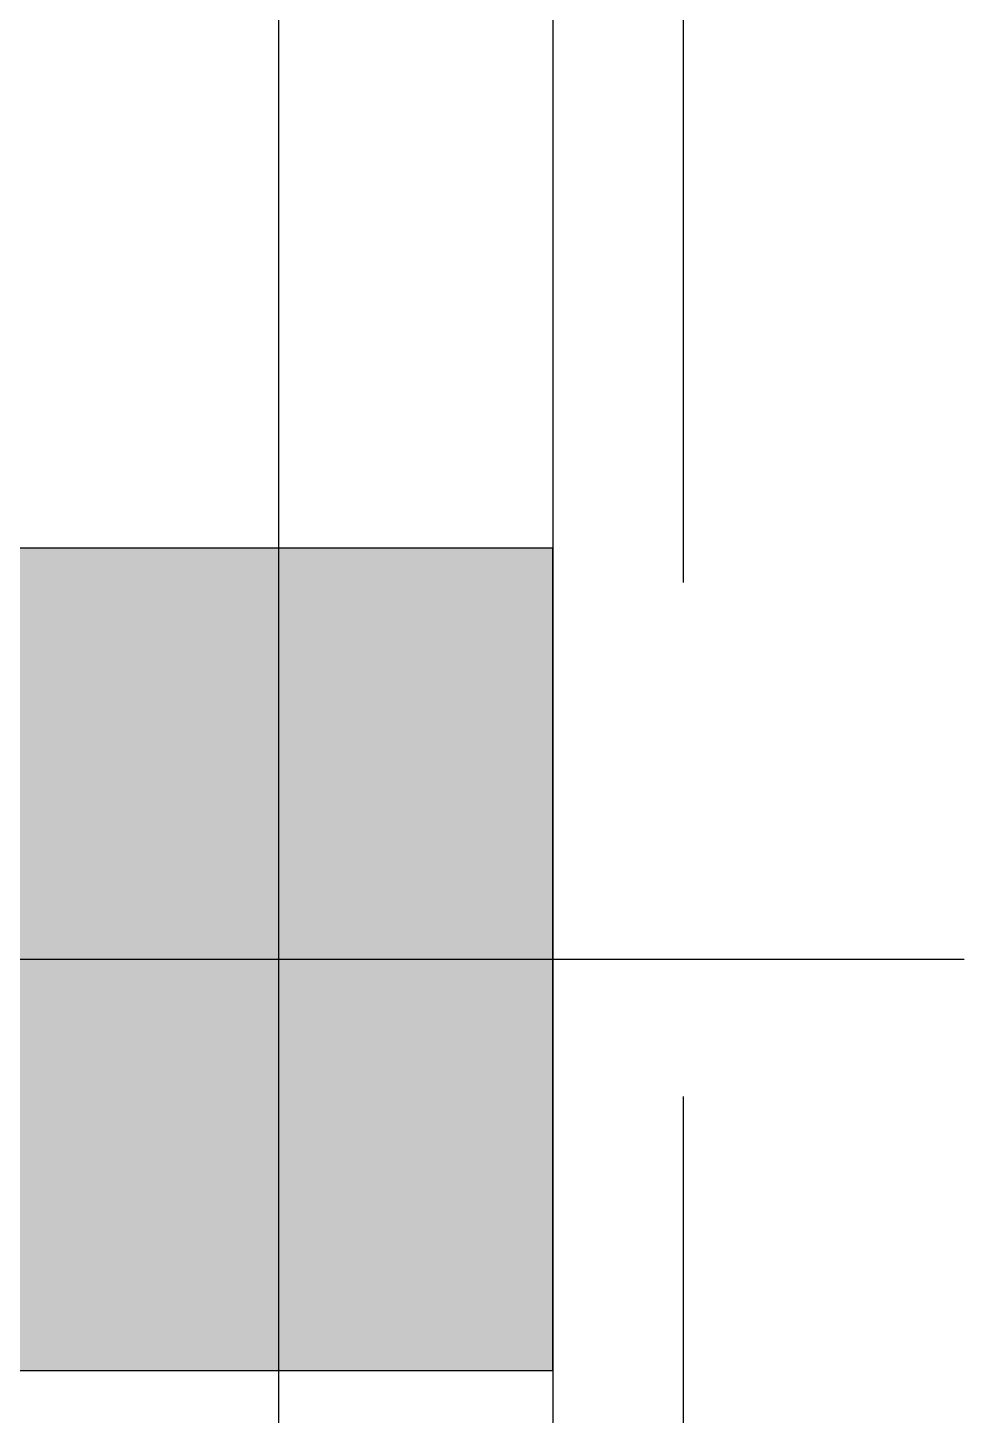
# Model space of a CAD drawing. Header units: metres. Extents: x -355 to 973, y -73 to 238.
# Drawn here: x 522.724 to 523.407, y 219.602 to 220.615 of the extents above; entities that cross this region are included whole.
import ezdxf

# ---------------------------------------------------------------- set-up
doc = ezdxf.new("R2010")
doc.units = ezdxf.units.M
doc.header["$LTSCALE"] = 3
doc.header["$MEASUREMENT"] = 0
doc.linetypes.add('HIDDEN', pattern=[0.375, 0.25, -0.125])
doc.layers.add('alaem', color=230, linetype='Continuous', lineweight=5)
doc.layers.add('khatchin', color=7, linetype='Continuous')

# ---------------------------------------------------------------- blocks, each defined once
blk = doc.blocks.new('xdvxzdcv')
at = {"layer": 'khatchin'}
blk.add_hatch(color=203, dxfattribs=at).paths.add_polyline_path([(77.5751, 50.386), (77.5751, 49.986), (78.1751, 49.986), (78.1751, 50.386)])
blk.add_hatch(color=203, dxfattribs=at).paths.add_polyline_path([(77.5751, 50.386), (77.5751, 49.986), (78.1751, 49.986), (78.1751, 50.386)])
at = {"layer": 'khatchin', "color": 203}
for p, q in [((77.8751, 50.686), (77.8751, 49.686)), ((77.3751, 50.186), (78.3751, 50.186))]:
    blk.add_line(p, q, dxfattribs=at)
blk.add_lwpolyline([(77.5751, 50.386), (77.5751, 49.986), (78.1751, 49.986), (78.1751, 50.386), (77.5751, 50.386)], dxfattribs=at)
blk.add_lwpolyline([(77.5751, 50.386), (77.5751, 49.986), (78.1751, 49.986), (78.1751, 50.386), (77.5751, 50.386)], dxfattribs=at)

msp = doc.modelspace()

# ---------------------------------------------------------------- linework, layer by layer
at = {"linetype": 'HIDDEN'}
for p, q in [((523.1066, 224.3348), (523.1066, 210.3348)), ((523.1066, 224.3348), (523.1066, 210.3348)), ((523.2016, 224.3348), (523.2016, 210.3348)), ((523.2016, 224.3348), (523.2016, 210.3348)), ((523.2016, 224.3348), (523.2016, 210.3348)), ((523.2016, 224.3348), (523.2016, 210.3348))]:
    msp.add_line(p, q, dxfattribs=at)
for p, q in [((523.1066, 224.3348), (523.1066, 210.3348)), ((523.1066, 224.3348), (523.1066, 210.3348)), ((522.9066, 221.5348), (522.9066, 213.6348)), ((522.9066, 221.5348), (522.9066, 213.6348))]:
    msp.add_line(p, q)
at = {"layer": 'alaem'}
msp.add_lwpolyline([(511.2966, 210.3348), (523.1066, 210.3348), (523.1066, 221.7348), (521.6066, 221.7348), (521.6066, 219.8348), (519.5066, 219.8348), (519.5066, 220.0348), (517.9066, 220.0348), (517.9066, 224.3348), (515.8915, 224.3348), (515.8915, 222.3348), (512.8915, 222.3348), (512.8915, 224.3348), (511.2966, 224.3348), (511.2966, 210.3348)], dxfattribs=at)

# ---------------------------------------------------------------- block references
at = {"layer": 'khatchin', "rotation": 270}
msp.add_blockref('xdvxzdcv', (472.7206, 297.8099), dxfattribs=at)

doc.saveas('drawing.dxf')
